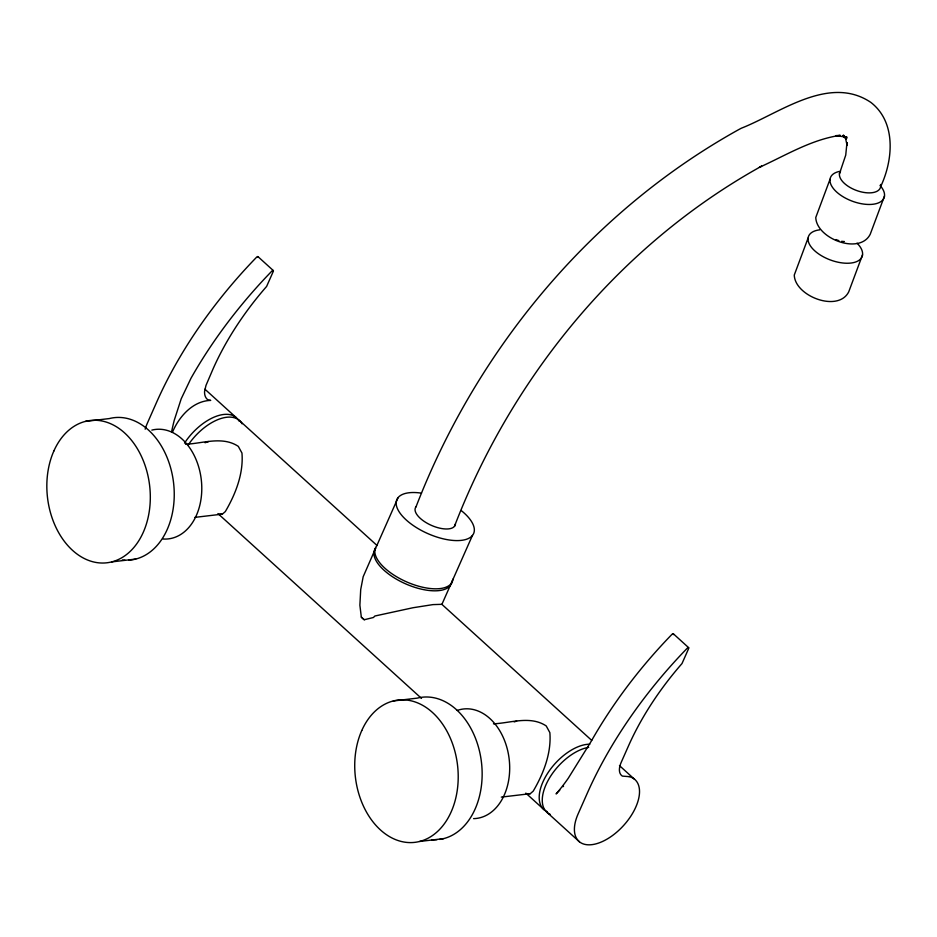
<?xml version="1.0" encoding="UTF-8"?>
<svg xmlns="http://www.w3.org/2000/svg" width="937" height="937" viewBox="0 0 937 937"><rect width="100%" height="100%" fill="white"/><g stroke="black" fill="none" stroke-linecap="round" stroke-linejoin="round"><path stroke-width="1.41" d="M846.978 142.565L845.736 155.109L839.435 173.802M808.092 238.057L794.271 275.056C794.845 296.197 838.158 312.864 848.735 291.829L862.544 254.829M830.03 179.283L815.776 217.478C816.35 238.619 859.651 255.286 870.227 234.25L884.493 196.056M880.698 186.51C893.16 160.098 896.451 122.22 870.824 102.379C829.104 74.339 779.713 113.178 741.308 128.228L738.988 129.458C590.86 211.621 476.898 349.396 416.028 506.812M452.044 581.163A41.966 18.588 23.9 0 1 405.979 584.009A41.966 18.588 23.9 0 1 375.784 547.911L363.181 576.712L360.71 589.549L359.878 605.197L361.319 617.073L362.572 618.432L364.27 619.744L373.43 617.495L374.917 616.007L413.018 607.738L432.941 604.611L441.866 604.33L591.727 740.406M398.061 497.699L376.697 545.908A41.966 18.588 23.9 0 0 406.869 582.006A41.966 18.588 23.9 0 0 452.934 579.148M454.48 526.313C512.223 376.182 620.329 244.416 761.617 166.142L759.298 167.383C785.522 155.507 811.36 139.496 840.266 135.35L836.05 135.642L847.048 137.235L842.527 136.006L846.849 138.254L842.867 135.631L846.357 138.77L843.37 135.069L846.052 139.109L845.221 136.919M441.889 604.388L450.193 585.648M451.084 583.634L472.447 535.425M172.467 432.191C179.061 416.625 192.764 400.931 210.708 400.392L208.155 399.97A19.782 11.549 -54.5 0 1 205.367 396.585L204.969 395.449A19.853 11.385 -53 0 1 204.582 391.49L205.976 385.447L213.156 368.686A197.426 106.022 -47.8 0 1 266.413 286.663A1.23 0.668 -47.8 0 0 266.74 286.16L273.299 271.355A1.242 0.668 -47.8 0 0 272.011 270.945A296.197 159.056 -47.8 0 0 191.007 378.22L181.204 398.811L174.212 420.408A239.673 172.045 83.3 0 0 171.635 431.547M194.861 517.376L222.362 514.132L225.313 511.59C235.597 494.104 243.655 473.466 241.957 453.051L238.314 446.375C222.514 435.857 202.79 443.459 185.573 444.279M501.307 797.106L530.272 793.686L533.212 791.144C543.495 773.669 551.553 753.032 549.855 732.617L546.212 725.941C530.412 715.423 510.688 723.024 493.471 723.844M559.787 790.114L556.098 793.92A239.673 172.045 83.3 0 0 568.29 778.214L591.095 741.483A296.197 159.056 -47.8 0 1 672.098 634.22A1.242 0.668 -47.8 0 1 673.387 634.618M562.914 786.705L563.559 786.155M205.062 442.744L208.728 441.538M514.19 721.9L516.638 721.103M85.384 421.404L109.313 418.57A71.634 51.418 83.3 0 1 173.298 480.716A71.634 51.418 83.3 0 1 129.048 560.139M111.772 561.895L135.701 559.073M393.294 700.97L417.211 698.135A71.634 51.418 83.3 0 1 480.927 758.42A71.634 51.418 83.3 0 1 439.64 839.411M419.671 841.461L443.599 838.638M222.362 514.132L219.539 514.12M530.272 793.686L527.437 793.686M629.043 776.632L622.402 776.105A19.759 10.612 -47.8 0 1 621.172 762.425L628.528 745.829A197.426 106.022 -47.8 0 1 681.785 663.806A1.23 0.668 -47.8 0 0 682.113 663.302L688.672 648.498A1.242 0.668 -47.8 0 0 687.383 648.088A296.162 159.044 -47.8 0 0 587.417 792.913L578.117 813.913A41.685 22.383 -47.8 0 0 589.385 844.823A41.685 22.383 -47.8 0 0 632.733 813.07A41.685 22.383 -47.8 0 0 629.055 776.609M257.98 256.644L273.264 270.524M673.352 633.787L688.636 647.666M204.898 389.183L235.972 417.398M239.029 420.174L377.037 545.486M619.474 765.611L634.478 779.233M361.319 617.073L364.27 619.744M217.923 513.558L421.498 698.393M525.821 793.112L544.221 809.826M547.278 812.602L579.429 841.789M845.315 137.235L847.107 145.458L847.036 142.635M550.335 814.44A41.685 22.383 -47.8 0 1 548.801 779.186A41.685 22.383 -47.8 0 1 588.682 747.328M457.256 710.433A55.107 39.553 83.3 0 1 508.838 756.604A55.107 39.553 83.3 0 1 473.618 818.633M547.278 811.665A41.685 22.383 -47.8 0 1 547.255 773.88A41.685 22.383 -47.8 0 1 589.818 744.212M124.996 560.185A71.634 51.418 83.3 0 1 122.302 559.975M436.958 839.693A71.634 51.418 83.3 0 1 431.547 839.669M151.841 430.118A55.107 39.553 83.3 0 1 201.385 480.611A55.107 39.553 83.3 0 1 163.12 539.009M188.302 444.817A41.685 22.383 -47.8 0 1 242.051 423.805M461.156 510.501A41.966 18.588 23.9 0 1 459.962 540.497A41.966 18.588 23.9 0 1 401.364 514.881A41.966 18.588 23.9 0 1 421.486 493.155M455.441 523.982A21.692 9.616 23.9 0 1 431.629 525.47A21.692 9.616 23.9 0 1 416.016 506.8M880.616 184.484A21.68 10.916 20.5 0 1 857.73 190.902A21.68 10.916 20.5 0 1 840.524 171.166M857.05 243.163A28.637 14.406 20.5 0 1 851.534 262.969A28.637 14.406 20.5 0 1 813.152 249.289A28.637 14.406 20.5 0 1 819.688 229.846M844.378 241.512A11.349 5.716 20.5 0 1 841.684 241.289M838.861 240.622A11.349 5.716 20.5 0 1 836.097 239.556M880.03 185.467A28.637 14.406 20.5 0 1 873.284 204.219A28.637 14.406 20.5 0 1 835.886 191.312A28.637 14.406 20.5 0 1 839.376 171.436M145.176 429.193A41.685 22.383 -47.8 0 1 147.496 422.892L156.772 401.903A296.162 159.044 -47.8 0 1 256.726 257.078A1.242 0.668 -47.8 0 1 258.097 257.277M184.519 443.131A41.685 22.383 -47.8 0 1 238.994 421.029M53.866 450.99A71.634 51.418 83.3 0 0 98.373 562.797A71.634 51.418 83.3 0 0 143.502 461.168A71.634 51.418 83.3 0 0 53.866 450.99M361.764 730.544A71.634 51.418 83.3 0 0 406.271 842.363A71.634 51.418 83.3 0 0 451.4 740.734A71.634 51.418 83.3 0 0 361.764 730.544"/></g></svg>
